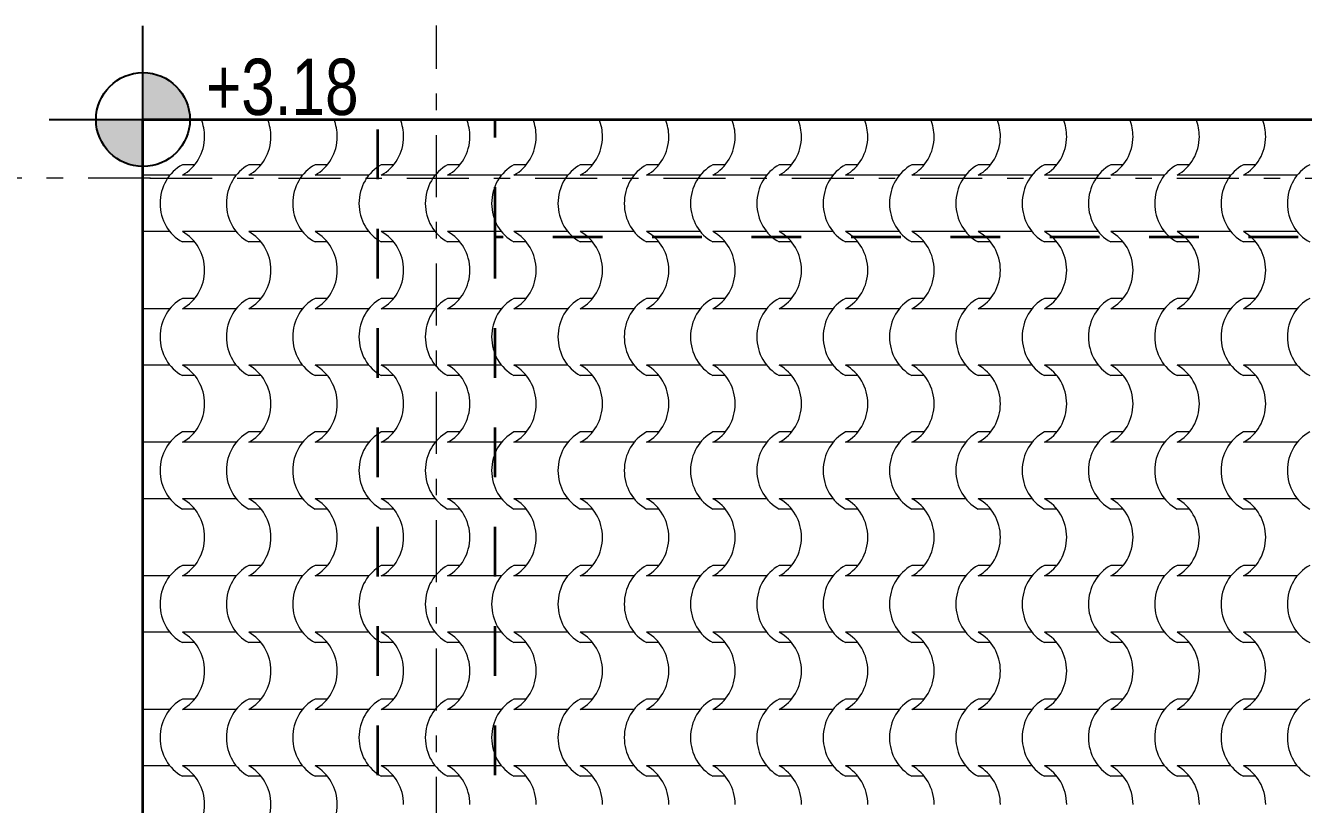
# Model space of a CAD drawing. Extents: x 1230 to 300706, y -1407 to 36108.
# Drawn here: x 239169 to 241891, y 12492 to 14151 of the extents above; entities that cross this region are included whole.
import ezdxf

# ---------------------------------------------------------------- set-up
doc = ezdxf.new("R2010")
doc.units = 0
doc.header["$LTSCALE"] = 5
doc.header["$MEASUREMENT"] = 0
doc.set_wipeout_variables(frame=1)
for name, pattern in [('- Двойно прекъснати линии', [1093.611073, 529.166651, -211.666656, 141.111112, -211.666656]), ('- Прекъснати линия', [423.333333, 211.666667, -211.666667]), ('Wipeout_Contour', [100000, 0, -100000])]:
    doc.linetypes.add(name, pattern=pattern)
for name, color, linetype, lineweight in [('1', 255, 'Continuous', 13), ('102', 254, 'Continuous', 15), ('41', 7, 'Continuous', 35)]:
    doc.layers.add(name, color=color, linetype=linetype, lineweight=lineweight)
doc.layers.add('58', color=7, linetype='Continuous', lineweight=25, true_color=0xdf0000)
doc.layers.add('65', color=7, linetype='Continuous', lineweight=20, true_color=0x4e4e4e)
doc.styles.add('GENERATED_STYLE_6', font='Cambria Math.ttf')

# ---------------------------------------------------------------- blocks, each defined once
blk = doc.blocks.new('*X43')
at = {"layer": '102', "color": 254, "linetype": 'Continuous', "lineweight": 15}
for p, q in [((75.578, 232.571), (75.051, 232.571)), ((78.403, 232.571), (77.876, 232.571)), ((81.228, 232.571), (80.702, 232.571)), ((84.054, 232.571), (83.527, 232.571)), ((86.879, 232.571), (86.352, 232.571)), ((89.705, 232.571), (89.178, 232.571)), ((92.53, 232.571), (92.003, 232.571)), ((95.355, 232.571), (94.829, 232.571)), ((98.181, 232.571), (97.654, 232.571)), ((101.006, 232.571), (100.479, 232.571)), ((103.832, 232.571), (103.305, 232.571)), ((106.657, 232.571), (106.13, 232.571)), ((109.482, 232.571), (108.956, 232.571)), ((112.308, 232.571), (111.781, 232.571)), ((115.133, 232.571), (114.606, 232.571)), ((117.959, 232.571), (117.432, 232.571)), ((120.784, 232.571), (120.257, 232.571)), ((74.517, 232.131), (73.371, 232.131)), ((76.197, 232.131), (75.051, 232.131)), ((77.343, 232.131), (76.197, 232.131)), ((79.022, 232.131), (77.876, 232.131)), ((80.168, 232.131), (79.022, 232.131)), ((81.848, 232.131), (80.702, 232.131)), ((82.993, 232.131), (81.848, 232.131)), ((84.673, 232.131), (83.527, 232.131)), ((85.819, 232.131), (84.673, 232.131)), ((87.498, 232.131), (86.352, 232.131)), ((88.644, 232.131), (87.498, 232.131)), ((90.324, 232.131), (89.178, 232.131)), ((91.47, 232.131), (90.324, 232.131)), ((93.149, 232.131), (92.003, 232.131)), ((94.295, 232.131), (93.149, 232.131)), ((95.974, 232.131), (94.829, 232.131)), ((97.12, 232.131), (95.974, 232.131)), ((98.8, 232.131), (97.654, 232.131)), ((99.946, 232.131), (98.8, 232.131)), ((101.625, 232.131), (100.479, 232.131)), ((102.771, 232.131), (101.625, 232.131)), ((104.451, 232.131), (103.305, 232.131)), ((105.597, 232.131), (104.451, 232.131)), ((107.276, 232.131), (106.13, 232.131)), ((108.422, 232.131), (107.276, 232.131)), ((110.101, 232.131), (108.956, 232.131)), ((111.247, 232.131), (110.101, 232.131)), ((112.927, 232.131), (111.781, 232.131)), ((114.073, 232.131), (112.927, 232.131)), ((115.752, 232.131), (114.606, 232.131)), ((116.898, 232.131), (115.752, 232.131)), ((118.578, 232.131), (117.432, 232.131)), ((119.723, 232.131), (118.578, 232.131)), ((121.403, 232.131), (120.257, 232.131)), ((122.549, 232.131), (121.403, 232.131)), ((74.517, 229.726), (73.371, 229.726)), ((76.197, 229.726), (75.051, 229.726)), ((75.578, 229.286), (75.051, 229.286)), ((77.343, 229.726), (76.197, 229.726)), ((79.022, 229.726), (77.876, 229.726)), ((78.403, 229.286), (77.876, 229.286)), ((80.168, 229.726), (79.022, 229.726)), ((81.848, 229.726), (80.702, 229.726)), ((81.228, 229.286), (80.702, 229.286)), ((82.993, 229.726), (81.848, 229.726)), ((84.673, 229.726), (83.527, 229.726)), ((84.054, 229.286), (83.527, 229.286)), ((85.819, 229.726), (84.673, 229.726)), ((87.498, 229.726), (86.352, 229.726)), ((86.879, 229.286), (86.352, 229.286)), ((88.644, 229.726), (87.498, 229.726)), ((90.324, 229.726), (89.178, 229.726)), ((89.705, 229.286), (89.178, 229.286)), ((91.47, 229.726), (90.324, 229.726)), ((93.149, 229.726), (92.003, 229.726)), ((92.53, 229.286), (92.003, 229.286)), ((94.295, 229.726), (93.149, 229.726)), ((95.974, 229.726), (94.829, 229.726)), ((95.355, 229.286), (94.829, 229.286)), ((97.12, 229.726), (95.974, 229.726)), ((98.8, 229.726), (97.654, 229.726)), ((98.181, 229.286), (97.654, 229.286)), ((99.946, 229.726), (98.8, 229.726)), ((101.625, 229.726), (100.479, 229.726)), ((101.006, 229.286), (100.479, 229.286)), ((102.771, 229.726), (101.625, 229.726)), ((104.451, 229.726), (103.305, 229.726)), ((103.832, 229.286), (103.305, 229.286)), ((105.597, 229.726), (104.451, 229.726)), ((107.276, 229.726), (106.13, 229.726)), ((106.657, 229.286), (106.13, 229.286)), ((108.422, 229.726), (107.276, 229.726)), ((110.101, 229.726), (108.956, 229.726)), ((109.482, 229.286), (108.956, 229.286)), ((111.247, 229.726), (110.101, 229.726)), ((112.927, 229.726), (111.781, 229.726)), ((112.308, 229.286), (111.781, 229.286)), ((114.073, 229.726), (112.927, 229.726)), ((115.752, 229.726), (114.606, 229.726)), ((115.133, 229.286), (114.606, 229.286)), ((116.898, 229.726), (115.752, 229.726)), ((118.578, 229.726), (117.432, 229.726)), ((117.959, 229.286), (117.432, 229.286)), ((119.723, 229.726), (118.578, 229.726)), ((121.403, 229.726), (120.257, 229.726)), ((120.784, 229.286), (120.257, 229.286)), ((122.549, 229.726), (121.403, 229.726)), ((75.578, 226.881), (75.051, 226.881)), ((78.403, 226.881), (77.876, 226.881)), ((81.228, 226.881), (80.702, 226.881)), ((84.054, 226.881), (83.527, 226.881)), ((86.879, 226.881), (86.352, 226.881)), ((89.705, 226.881), (89.178, 226.881)), ((92.53, 226.881), (92.003, 226.881)), ((95.355, 226.881), (94.829, 226.881)), ((98.181, 226.881), (97.654, 226.881)), ((101.006, 226.881), (100.479, 226.881)), ((103.832, 226.881), (103.305, 226.881)), ((106.657, 226.881), (106.13, 226.881)), ((109.482, 226.881), (108.956, 226.881)), ((112.308, 226.881), (111.781, 226.881)), ((115.133, 226.881), (114.606, 226.881)), ((117.959, 226.881), (117.432, 226.881)), ((120.784, 226.881), (120.257, 226.881)), ((74.517, 226.441), (73.371, 226.441)), ((76.197, 226.441), (75.051, 226.441)), ((77.343, 226.441), (76.197, 226.441)), ((79.022, 226.441), (77.876, 226.441)), ((80.168, 226.441), (79.022, 226.441)), ((81.848, 226.441), (80.702, 226.441)), ((82.993, 226.441), (81.848, 226.441)), ((84.673, 226.441), (83.527, 226.441)), ((85.819, 226.441), (84.673, 226.441)), ((87.498, 226.441), (86.352, 226.441)), ((88.644, 226.441), (87.498, 226.441)), ((90.324, 226.441), (89.178, 226.441)), ((91.47, 226.441), (90.324, 226.441)), ((93.149, 226.441), (92.003, 226.441)), ((94.295, 226.441), (93.149, 226.441)), ((95.974, 226.441), (94.829, 226.441)), ((97.12, 226.441), (95.974, 226.441)), ((98.8, 226.441), (97.654, 226.441)), ((99.946, 226.441), (98.8, 226.441)), ((101.625, 226.441), (100.479, 226.441)), ((102.771, 226.441), (101.625, 226.441)), ((104.451, 226.441), (103.305, 226.441)), ((105.597, 226.441), (104.451, 226.441)), ((107.276, 226.441), (106.13, 226.441)), ((108.422, 226.441), (107.276, 226.441)), ((110.101, 226.441), (108.956, 226.441)), ((111.247, 226.441), (110.101, 226.441)), ((112.927, 226.441), (111.781, 226.441)), ((114.073, 226.441), (112.927, 226.441)), ((115.752, 226.441), (114.606, 226.441)), ((116.898, 226.441), (115.752, 226.441)), ((118.578, 226.441), (117.432, 226.441)), ((119.723, 226.441), (118.578, 226.441)), ((121.403, 226.441), (120.257, 226.441)), ((122.549, 226.441), (121.403, 226.441)), ((74.517, 224.036), (73.371, 224.036)), ((76.197, 224.036), (75.051, 224.036)), ((77.343, 224.036), (76.197, 224.036)), ((79.022, 224.036), (77.876, 224.036)), ((80.168, 224.036), (79.022, 224.036)), ((81.848, 224.036), (80.702, 224.036)), ((82.993, 224.036), (81.848, 224.036)), ((84.673, 224.036), (83.527, 224.036)), ((85.819, 224.036), (84.673, 224.036)), ((87.498, 224.036), (86.352, 224.036)), ((88.644, 224.036), (87.498, 224.036)), ((90.324, 224.036), (89.178, 224.036)), ((91.47, 224.036), (90.324, 224.036)), ((93.149, 224.036), (92.003, 224.036)), ((94.295, 224.036), (93.149, 224.036)), ((95.974, 224.036), (94.829, 224.036)), ((97.12, 224.036), (95.974, 224.036)), ((98.8, 224.036), (97.654, 224.036)), ((99.946, 224.036), (98.8, 224.036)), ((101.625, 224.036), (100.479, 224.036)), ((102.771, 224.036), (101.625, 224.036)), ((104.451, 224.036), (103.305, 224.036)), ((105.597, 224.036), (104.451, 224.036)), ((107.276, 224.036), (106.13, 224.036)), ((108.422, 224.036), (107.276, 224.036)), ((110.101, 224.036), (108.956, 224.036)), ((111.247, 224.036), (110.101, 224.036)), ((112.927, 224.036), (111.781, 224.036)), ((114.073, 224.036), (112.927, 224.036)), ((115.752, 224.036), (114.606, 224.036)), ((116.898, 224.036), (115.752, 224.036)), ((118.578, 224.036), (117.432, 224.036)), ((119.723, 224.036), (118.578, 224.036)), ((121.403, 224.036), (120.257, 224.036)), ((122.549, 224.036), (121.403, 224.036)), ((75.578, 223.596), (75.051, 223.596)), ((78.403, 223.596), (77.876, 223.596)), ((81.228, 223.596), (80.702, 223.596)), ((84.054, 223.596), (83.527, 223.596)), ((86.879, 223.596), (86.352, 223.596)), ((89.705, 223.596), (89.178, 223.596)), ((92.53, 223.596), (92.003, 223.596)), ((95.355, 223.596), (94.829, 223.596)), ((98.181, 223.596), (97.654, 223.596)), ((101.006, 223.596), (100.479, 223.596)), ((103.832, 223.596), (103.305, 223.596)), ((106.657, 223.596), (106.13, 223.596)), ((109.482, 223.596), (108.956, 223.596)), ((112.308, 223.596), (111.781, 223.596)), ((115.133, 223.596), (114.606, 223.596)), ((117.959, 223.596), (117.432, 223.596)), ((120.784, 223.596), (120.257, 223.596)), ((75.578, 221.191), (75.051, 221.191)), ((78.403, 221.191), (77.876, 221.191)), ((81.228, 221.191), (80.702, 221.191)), ((84.054, 221.191), (83.527, 221.191)), ((86.879, 221.191), (86.352, 221.191)), ((89.705, 221.191), (89.178, 221.191)), ((92.53, 221.191), (92.003, 221.191)), ((95.355, 221.191), (94.829, 221.191)), ((98.181, 221.191), (97.654, 221.191)), ((101.006, 221.191), (100.479, 221.191)), ((103.832, 221.191), (103.305, 221.191)), ((106.657, 221.191), (106.13, 221.191)), ((109.482, 221.191), (108.956, 221.191)), ((112.308, 221.191), (111.781, 221.191)), ((115.133, 221.191), (114.606, 221.191)), ((117.959, 221.191), (117.432, 221.191)), ((120.784, 221.191), (120.257, 221.191)), ((74.517, 220.751), (73.371, 220.751)), ((76.197, 220.751), (75.051, 220.751)), ((77.343, 220.751), (76.197, 220.751)), ((79.022, 220.751), (77.876, 220.751)), ((80.168, 220.751), (79.022, 220.751)), ((81.848, 220.751), (80.702, 220.751)), ((82.993, 220.751), (81.848, 220.751)), ((84.673, 220.751), (83.527, 220.751)), ((85.819, 220.751), (84.673, 220.751)), ((87.498, 220.751), (86.352, 220.751)), ((88.644, 220.751), (87.498, 220.751)), ((90.324, 220.751), (89.178, 220.751)), ((91.47, 220.751), (90.324, 220.751)), ((93.149, 220.751), (92.003, 220.751)), ((94.295, 220.751), (93.149, 220.751)), ((95.974, 220.751), (94.829, 220.751)), ((97.12, 220.751), (95.974, 220.751)), ((98.8, 220.751), (97.654, 220.751)), ((99.946, 220.751), (98.8, 220.751)), ((101.625, 220.751), (100.479, 220.751)), ((102.771, 220.751), (101.625, 220.751)), ((104.451, 220.751), (103.305, 220.751)), ((105.597, 220.751), (104.451, 220.751)), ((107.276, 220.751), (106.13, 220.751)), ((108.422, 220.751), (107.276, 220.751)), ((110.101, 220.751), (108.956, 220.751)), ((111.247, 220.751), (110.101, 220.751)), ((112.927, 220.751), (111.781, 220.751)), ((114.073, 220.751), (112.927, 220.751)), ((115.752, 220.751), (114.606, 220.751)), ((116.898, 220.751), (115.752, 220.751)), ((118.578, 220.751), (117.432, 220.751)), ((119.723, 220.751), (118.578, 220.751)), ((121.403, 220.751), (120.257, 220.751)), ((122.549, 220.751), (121.403, 220.751)), ((74.517, 218.347), (73.371, 218.347)), ((76.197, 218.347), (75.051, 218.347)), ((77.343, 218.347), (76.197, 218.347)), ((79.022, 218.347), (77.876, 218.347)), ((80.168, 218.347), (79.022, 218.347)), ((81.848, 218.347), (80.702, 218.347)), ((82.993, 218.347), (81.848, 218.347)), ((84.673, 218.347), (83.527, 218.347)), ((85.819, 218.347), (84.673, 218.347)), ((87.498, 218.347), (86.352, 218.347)), ((88.644, 218.347), (87.498, 218.347)), ((90.324, 218.347), (89.178, 218.347)), ((91.47, 218.347), (90.324, 218.347)), ((93.149, 218.347), (92.003, 218.347)), ((94.295, 218.347), (93.149, 218.347)), ((95.974, 218.347), (94.829, 218.347)), ((97.12, 218.347), (95.974, 218.347)), ((98.8, 218.347), (97.654, 218.347)), ((99.946, 218.347), (98.8, 218.347)), ((101.625, 218.347), (100.479, 218.347)), ((102.771, 218.347), (101.625, 218.347)), ((104.451, 218.347), (103.305, 218.347)), ((105.597, 218.347), (104.451, 218.347)), ((107.276, 218.347), (106.13, 218.347)), ((108.422, 218.347), (107.276, 218.347)), ((110.101, 218.347), (108.956, 218.347)), ((111.247, 218.347), (110.101, 218.347)), ((112.927, 218.347), (111.781, 218.347)), ((114.073, 218.347), (112.927, 218.347)), ((115.752, 218.347), (114.606, 218.347)), ((116.898, 218.347), (115.752, 218.347)), ((118.578, 218.347), (117.432, 218.347)), ((119.723, 218.347), (118.578, 218.347)), ((121.403, 218.347), (120.257, 218.347)), ((122.549, 218.347), (121.403, 218.347)), ((75.578, 217.907), (75.051, 217.907)), ((78.403, 217.907), (77.876, 217.907)), ((81.228, 217.907), (80.702, 217.907)), ((84.054, 217.907), (83.527, 217.907)), ((86.879, 217.907), (86.352, 217.907)), ((89.705, 217.907), (89.178, 217.907)), ((92.53, 217.907), (92.003, 217.907)), ((95.355, 217.907), (94.829, 217.907)), ((98.181, 217.907), (97.654, 217.907)), ((101.006, 217.907), (100.479, 217.907)), ((103.832, 217.907), (103.305, 217.907)), ((106.657, 217.907), (106.13, 217.907)), ((109.482, 217.907), (108.956, 217.907)), ((112.308, 217.907), (111.781, 217.907)), ((115.133, 217.907), (114.606, 217.907)), ((117.959, 217.907), (117.432, 217.907)), ((120.784, 217.907), (120.257, 217.907)), ((75.578, 215.502), (75.051, 215.502)), ((78.403, 215.502), (77.876, 215.502)), ((81.228, 215.502), (80.702, 215.502)), ((84.054, 215.502), (83.527, 215.502)), ((86.879, 215.502), (86.352, 215.502)), ((89.705, 215.502), (89.178, 215.502)), ((92.53, 215.502), (92.003, 215.502)), ((95.355, 215.502), (94.829, 215.502)), ((98.181, 215.502), (97.654, 215.502)), ((101.006, 215.502), (100.479, 215.502)), ((103.832, 215.502), (103.305, 215.502)), ((106.657, 215.502), (106.13, 215.502)), ((109.482, 215.502), (108.956, 215.502)), ((112.308, 215.502), (111.781, 215.502)), ((115.133, 215.502), (114.606, 215.502)), ((117.959, 215.502), (117.432, 215.502)), ((120.784, 215.502), (120.257, 215.502)), ((74.517, 215.062), (73.371, 215.062)), ((76.197, 215.062), (75.051, 215.062)), ((77.343, 215.062), (76.197, 215.062)), ((79.022, 215.062), (77.876, 215.062)), ((80.168, 215.062), (79.022, 215.062)), ((81.848, 215.062), (80.702, 215.062)), ((82.993, 215.062), (81.848, 215.062)), ((84.673, 215.062), (83.527, 215.062)), ((85.819, 215.062), (84.673, 215.062)), ((87.498, 215.062), (86.352, 215.062)), ((88.644, 215.062), (87.498, 215.062)), ((90.324, 215.062), (89.178, 215.062)), ((91.47, 215.062), (90.324, 215.062)), ((93.149, 215.062), (92.003, 215.062)), ((94.295, 215.062), (93.149, 215.062)), ((95.974, 215.062), (94.829, 215.062)), ((97.12, 215.062), (95.974, 215.062)), ((98.8, 215.062), (97.654, 215.062)), ((99.946, 215.062), (98.8, 215.062)), ((101.625, 215.062), (100.479, 215.062)), ((102.771, 215.062), (101.625, 215.062)), ((104.451, 215.062), (103.305, 215.062)), ((105.597, 215.062), (104.451, 215.062)), ((107.276, 215.062), (106.13, 215.062)), ((108.422, 215.062), (107.276, 215.062)), ((110.101, 215.062), (108.956, 215.062)), ((111.247, 215.062), (110.101, 215.062)), ((112.927, 215.062), (111.781, 215.062)), ((114.073, 215.062), (112.927, 215.062)), ((115.752, 215.062), (114.606, 215.062)), ((116.898, 215.062), (115.752, 215.062)), ((118.578, 215.062), (117.432, 215.062)), ((119.723, 215.062), (118.578, 215.062)), ((121.403, 215.062), (120.257, 215.062)), ((122.549, 215.062), (121.403, 215.062)), ((74.517, 212.657), (73.371, 212.657)), ((76.197, 212.657), (75.051, 212.657)), ((77.343, 212.657), (76.197, 212.657)), ((79.022, 212.657), (77.876, 212.657)), ((80.168, 212.657), (79.022, 212.657)), ((81.848, 212.657), (80.702, 212.657)), ((82.993, 212.657), (81.848, 212.657)), ((84.673, 212.657), (83.527, 212.657)), ((85.819, 212.657), (84.673, 212.657)), ((87.498, 212.657), (86.352, 212.657)), ((88.644, 212.657), (87.498, 212.657)), ((90.324, 212.657), (89.178, 212.657)), ((91.47, 212.657), (90.324, 212.657)), ((93.149, 212.657), (92.003, 212.657)), ((94.295, 212.657), (93.149, 212.657)), ((95.974, 212.657), (94.829, 212.657)), ((97.12, 212.657), (95.974, 212.657)), ((98.8, 212.657), (97.654, 212.657)), ((99.946, 212.657), (98.8, 212.657)), ((101.625, 212.657), (100.479, 212.657)), ((102.771, 212.657), (101.625, 212.657)), ((104.451, 212.657), (103.305, 212.657)), ((105.597, 212.657), (104.451, 212.657)), ((107.276, 212.657), (106.13, 212.657)), ((108.422, 212.657), (107.276, 212.657)), ((110.101, 212.657), (108.956, 212.657)), ((111.247, 212.657), (110.101, 212.657)), ((112.927, 212.657), (111.781, 212.657)), ((114.073, 212.657), (112.927, 212.657)), ((115.752, 212.657), (114.606, 212.657)), ((116.898, 212.657), (115.752, 212.657)), ((118.578, 212.657), (117.432, 212.657)), ((119.723, 212.657), (118.578, 212.657)), ((121.403, 212.657), (120.257, 212.657)), ((122.549, 212.657), (121.403, 212.657)), ((75.578, 212.217), (75.051, 212.217)), ((78.403, 212.217), (77.876, 212.217)), ((81.228, 212.217), (80.702, 212.217)), ((84.054, 212.217), (83.527, 212.217)), ((86.879, 212.217), (86.352, 212.217)), ((89.705, 212.217), (89.178, 212.217)), ((92.53, 212.217), (92.003, 212.217)), ((95.355, 212.217), (94.829, 212.217)), ((98.181, 212.217), (97.654, 212.217)), ((101.006, 212.217), (100.479, 212.217)), ((103.832, 212.217), (103.305, 212.217)), ((106.657, 212.217), (106.13, 212.217)), ((109.482, 212.217), (108.956, 212.217)), ((112.308, 212.217), (111.781, 212.217)), ((115.133, 212.217), (114.606, 212.217)), ((117.959, 212.217), (117.432, 212.217)), ((120.784, 212.217), (120.257, 212.217)), ((75.578, 209.812), (75.051, 209.812)), ((78.403, 209.812), (77.876, 209.812)), ((81.228, 209.812), (80.702, 209.812)), ((84.054, 209.812), (83.527, 209.812)), ((86.879, 209.812), (86.352, 209.812)), ((89.705, 209.812), (89.178, 209.812)), ((92.53, 209.812), (92.003, 209.812)), ((95.355, 209.812), (94.829, 209.812)), ((98.181, 209.812), (97.654, 209.812)), ((101.006, 209.812), (100.479, 209.812)), ((103.832, 209.812), (103.305, 209.812)), ((106.657, 209.812), (106.13, 209.812)), ((109.482, 209.812), (108.956, 209.812)), ((112.308, 209.812), (111.781, 209.812)), ((115.133, 209.812), (114.606, 209.812)), ((117.959, 209.812), (117.432, 209.812)), ((120.784, 209.812), (120.257, 209.812)), ((74.517, 209.372), (73.371, 209.372)), ((76.197, 209.372), (75.051, 209.372)), ((77.343, 209.372), (76.197, 209.372)), ((79.022, 209.372), (77.876, 209.372)), ((80.168, 209.372), (79.022, 209.372)), ((81.848, 209.372), (80.702, 209.372)), ((82.993, 209.372), (81.848, 209.372)), ((84.673, 209.372), (83.527, 209.372)), ((85.819, 209.372), (84.673, 209.372)), ((87.498, 209.372), (86.352, 209.372)), ((88.644, 209.372), (87.498, 209.372)), ((90.324, 209.372), (89.178, 209.372)), ((91.47, 209.372), (90.324, 209.372)), ((93.149, 209.372), (92.003, 209.372)), ((94.295, 209.372), (93.149, 209.372)), ((95.974, 209.372), (94.829, 209.372)), ((97.12, 209.372), (95.974, 209.372)), ((98.8, 209.372), (97.654, 209.372)), ((99.946, 209.372), (98.8, 209.372)), ((101.625, 209.372), (100.479, 209.372)), ((102.771, 209.372), (101.625, 209.372)), ((104.451, 209.372), (103.305, 209.372)), ((105.597, 209.372), (104.451, 209.372)), ((107.276, 209.372), (106.13, 209.372)), ((108.422, 209.372), (107.276, 209.372)), ((110.101, 209.372), (108.956, 209.372)), ((111.247, 209.372), (110.101, 209.372)), ((112.927, 209.372), (111.781, 209.372)), ((114.073, 209.372), (112.927, 209.372)), ((115.752, 209.372), (114.606, 209.372)), ((116.898, 209.372), (115.752, 209.372)), ((118.578, 209.372), (117.432, 209.372)), ((119.723, 209.372), (118.578, 209.372)), ((121.403, 209.372), (120.257, 209.372)), ((122.549, 209.372), (121.403, 209.372)), ((74.517, 206.967), (73.371, 206.967)), ((76.197, 206.967), (75.051, 206.967)), ((77.343, 206.967), (76.197, 206.967)), ((79.022, 206.967), (77.876, 206.967)), ((80.168, 206.967), (79.022, 206.967)), ((81.848, 206.967), (80.702, 206.967)), ((82.993, 206.967), (81.848, 206.967)), ((84.673, 206.967), (83.527, 206.967)), ((85.819, 206.967), (84.673, 206.967)), ((87.498, 206.967), (86.352, 206.967)), ((88.644, 206.967), (87.498, 206.967)), ((90.324, 206.967), (89.178, 206.967)), ((91.47, 206.967), (90.324, 206.967)), ((93.149, 206.967), (92.003, 206.967)), ((94.295, 206.967), (93.149, 206.967)), ((95.974, 206.967), (94.829, 206.967)), ((97.12, 206.967), (95.974, 206.967)), ((98.8, 206.967), (97.654, 206.967)), ((99.946, 206.967), (98.8, 206.967)), ((101.625, 206.967), (100.479, 206.967)), ((102.771, 206.967), (101.625, 206.967)), ((104.451, 206.967), (103.305, 206.967)), ((105.597, 206.967), (104.451, 206.967)), ((107.276, 206.967), (106.13, 206.967)), ((108.422, 206.967), (107.276, 206.967)), ((110.101, 206.967), (108.956, 206.967)), ((111.247, 206.967), (110.101, 206.967)), ((112.927, 206.967), (111.781, 206.967)), ((114.073, 206.967), (112.927, 206.967)), ((115.752, 206.967), (114.606, 206.967)), ((116.898, 206.967), (115.752, 206.967)), ((118.578, 206.967), (117.432, 206.967)), ((119.723, 206.967), (118.578, 206.967)), ((121.403, 206.967), (120.257, 206.967)), ((122.549, 206.967), (121.403, 206.967)), ((75.578, 206.527), (75.051, 206.527)), ((78.403, 206.527), (77.876, 206.527)), ((81.228, 206.527), (80.702, 206.527)), ((84.054, 206.527), (83.527, 206.527)), ((86.879, 206.527), (86.352, 206.527)), ((89.705, 206.527), (89.178, 206.527)), ((92.53, 206.527), (92.003, 206.527)), ((95.355, 206.527), (94.829, 206.527)), ((98.181, 206.527), (97.654, 206.527)), ((101.006, 206.527), (100.479, 206.527)), ((103.832, 206.527), (103.305, 206.527)), ((106.657, 206.527), (106.13, 206.527)), ((109.482, 206.527), (108.956, 206.527)), ((112.308, 206.527), (111.781, 206.527)), ((115.133, 206.527), (114.606, 206.527)), ((117.959, 206.527), (117.432, 206.527)), ((120.784, 206.527), (120.257, 206.527))]:
    blk.add_line(p, q, dxfattribs=at)
for centre, major_axis, start_param, end_param in [((74.262, 233.768), (0, 1.849), 4.715365, 5.118345), ((77.088, 233.768), (0, 1.849), 4.715365, 5.118346), ((79.913, 233.768), (0, 1.849), 4.715365, 5.118346), ((82.738, 233.768), (0, 1.849), 4.715365, 5.118346), ((85.564, 233.768), (0, 1.849), 4.715365, 5.118347), ((88.389, 233.768), (0, 1.849), 4.715365, 5.118347), ((91.215, 233.768), (0, 1.849), 4.715365, 5.118347), ((94.04, 233.768), (0, 1.849), 4.715365, 5.118347), ((96.865, 233.768), (0, 1.849), 4.715365, 5.118348), ((99.691, 233.768), (0, 1.849), 4.715365, 5.118348), ((102.516, 233.768), (0, 1.849), 4.715365, 5.118348), ((105.342, 233.768), (0, 1.849), 4.715365, 5.118349), ((108.167, 233.768), (0, 1.849), 4.715365, 5.118349), ((110.992, 233.768), (0, 1.849), 4.715365, 5.118349), ((113.818, 233.768), (0, 1.849), 4.715365, 5.118349), ((116.643, 233.768), (0, 1.849), 4.715365, 5.11835), ((119.469, 233.768), (0, 1.849), 4.715365, 5.11835), ((74.262, 233.779), (0, 1.849), 3.612631, 4.709413), ((77.088, 233.779), (0, 1.849), 3.612631, 4.709413), ((79.913, 233.779), (0, 1.849), 3.612631, 4.709413), ((82.738, 233.779), (0, 1.849), 3.612631, 4.709413), ((85.564, 233.779), (0, 1.849), 3.612631, 4.709413), ((88.389, 233.779), (0, 1.849), 3.612631, 4.709413), ((91.215, 233.779), (0, 1.849), 3.612631, 4.709413), ((94.04, 233.779), (0, 1.849), 3.612631, 4.709413), ((96.865, 233.779), (0, 1.849), 3.612631, 4.709413), ((99.691, 233.779), (0, 1.849), 3.612631, 4.709413), ((102.516, 233.779), (0, 1.849), 3.612631, 4.709413), ((105.342, 233.779), (0, 1.849), 3.612631, 4.709413), ((108.167, 233.779), (0, 1.849), 3.612631, 4.709413), ((110.992, 233.779), (0, 1.849), 3.612631, 4.709413), ((113.818, 233.779), (0, 1.849), 3.612631, 4.709413), ((116.643, 233.779), (0, 1.849), 3.612631, 4.709413), ((119.469, 233.779), (0, 1.849), 3.612631, 4.709413), ((75.827, 230.928), (0, 1.839), 0.466079, 2.675513), ((78.653, 230.928), (0, 1.839), 0.466079, 2.675513), ((81.478, 230.928), (0, 1.839), 0.466079, 2.675513), ((84.303, 230.928), (0, 1.839), 0.466079, 2.675513), ((87.129, 230.928), (0, 1.839), 0.466079, 2.675513), ((89.954, 230.928), (0, 1.839), 0.466079, 2.675513), ((92.78, 230.928), (0, 1.839), 0.466079, 2.675513), ((95.605, 230.928), (0, 1.839), 0.466079, 2.675513), ((98.43, 230.928), (0, 1.839), 0.466079, 2.675513), ((101.256, 230.928), (0, 1.839), 0.466079, 2.675513), ((104.081, 230.928), (0, 1.839), 0.466079, 2.675513), ((106.907, 230.928), (0, 1.839), 0.466079, 2.675513), ((109.732, 230.928), (0, 1.839), 0.466079, 2.675513), ((112.557, 230.928), (0, 1.839), 0.466079, 2.675513), ((115.383, 230.928), (0, 1.839), 0.466079, 2.675513), ((118.208, 230.928), (0, 1.839), 0.466079, 2.675513), ((121.034, 230.928), (0, 1.839), 0.466079, 2.675513), ((123.859, 230.928), (0, 1.839), 0.466079, 2.675513), ((74.262, 228.078), (0, 1.849), 4.715365, 5.812147), ((77.088, 228.078), (0, 1.849), 4.715365, 5.812147), ((79.913, 228.078), (0, 1.849), 4.715365, 5.812147), ((82.738, 228.078), (0, 1.849), 4.715365, 5.812147), ((85.564, 228.078), (0, 1.849), 4.715365, 5.812147), ((88.389, 228.078), (0, 1.849), 4.715365, 5.812147), ((91.215, 228.078), (0, 1.849), 4.715365, 5.812147), ((94.04, 228.078), (0, 1.849), 4.715365, 5.812147), ((96.865, 228.078), (0, 1.849), 4.715365, 5.812147), ((99.691, 228.078), (0, 1.849), 4.715365, 5.812147), ((102.516, 228.078), (0, 1.849), 4.715365, 5.812147), ((105.342, 228.078), (0, 1.849), 4.715365, 5.812147), ((108.167, 228.078), (0, 1.849), 4.715365, 5.812147), ((110.992, 228.078), (0, 1.849), 4.715365, 5.812147), ((113.818, 228.078), (0, 1.849), 4.715365, 5.812147), ((116.643, 228.078), (0, 1.849), 4.715365, 5.812147), ((119.469, 228.078), (0, 1.849), 4.715365, 5.812147), ((74.262, 228.089), (0, 1.849), 3.612631, 4.709413), ((77.088, 228.089), (0, 1.849), 3.612631, 4.709413), ((79.913, 228.089), (0, 1.849), 3.612631, 4.709413), ((82.738, 228.089), (0, 1.849), 3.612631, 4.709413), ((85.564, 228.089), (0, 1.849), 3.612631, 4.709413), ((88.389, 228.089), (0, 1.849), 3.612631, 4.709413), ((91.215, 228.089), (0, 1.849), 3.612631, 4.709413), ((94.04, 228.089), (0, 1.849), 3.612631, 4.709413), ((96.865, 228.089), (0, 1.849), 3.612631, 4.709413), ((99.691, 228.089), (0, 1.849), 3.612631, 4.709413), ((102.516, 228.089), (0, 1.849), 3.612631, 4.709413), ((105.342, 228.089), (0, 1.849), 3.612631, 4.709413), ((108.167, 228.089), (0, 1.849), 3.612631, 4.709413), ((110.992, 228.089), (0, 1.849), 3.612631, 4.709413), ((113.818, 228.089), (0, 1.849), 3.612631, 4.709413), ((116.643, 228.089), (0, 1.849), 3.612631, 4.709413), ((119.469, 228.089), (0, 1.849), 3.612631, 4.709413), ((75.827, 225.239), (0, 1.839), 0.466079, 2.675513), ((78.653, 225.239), (0, 1.839), 0.466079, 2.675513), ((81.478, 225.239), (0, 1.839), 0.466079, 2.675513), ((84.303, 225.239), (0, 1.839), 0.466079, 2.675513), ((87.129, 225.239), (0, 1.839), 0.466079, 2.675513), ((89.954, 225.239), (0, 1.839), 0.466079, 2.675513), ((92.78, 225.239), (0, 1.839), 0.466079, 2.675513), ((95.605, 225.239), (0, 1.839), 0.466079, 2.675513), ((98.43, 225.239), (0, 1.839), 0.466079, 2.675513), ((101.256, 225.239), (0, 1.839), 0.466079, 2.675513), ((104.081, 225.239), (0, 1.839), 0.466079, 2.675513), ((106.907, 225.239), (0, 1.839), 0.466079, 2.675513), ((109.732, 225.239), (0, 1.839), 0.466079, 2.675513), ((112.557, 225.239), (0, 1.839), 0.466079, 2.675513), ((115.383, 225.239), (0, 1.839), 0.466079, 2.675513), ((118.208, 225.239), (0, 1.839), 0.466079, 2.675513), ((121.034, 225.239), (0, 1.839), 0.466079, 2.675513), ((123.859, 225.239), (0, 1.839), 0.466079, 2.675513), ((74.262, 222.388), (0, 1.849), 4.715365, 5.812147), ((77.088, 222.388), (0, 1.849), 4.715365, 5.812147), ((79.913, 222.388), (0, 1.849), 4.715365, 5.812147), ((82.738, 222.388), (0, 1.849), 4.715365, 5.812147), ((85.564, 222.388), (0, 1.849), 4.715365, 5.812147), ((88.389, 222.388), (0, 1.849), 4.715365, 5.812147), ((91.215, 222.388), (0, 1.849), 4.715365, 5.812147), ((94.04, 222.388), (0, 1.849), 4.715365, 5.812147), ((96.865, 222.388), (0, 1.849), 4.715365, 5.812147), ((99.691, 222.388), (0, 1.849), 4.715365, 5.812147), ((102.516, 222.388), (0, 1.849), 4.715365, 5.812147), ((105.342, 222.388), (0, 1.849), 4.715365, 5.812147), ((108.167, 222.388), (0, 1.849), 4.715365, 5.812147), ((110.992, 222.388), (0, 1.849), 4.715365, 5.812147), ((113.818, 222.388), (0, 1.849), 4.715365, 5.812147), ((116.643, 222.388), (0, 1.849), 4.715365, 5.812147), ((119.469, 222.388), (0, 1.849), 4.715365, 5.812147), ((74.262, 222.399), (0, 1.849), 3.612631, 4.709413), ((77.088, 222.399), (0, 1.849), 3.612631, 4.709413), ((79.913, 222.399), (0, 1.849), 3.612631, 4.709413), ((82.738, 222.399), (0, 1.849), 3.612631, 4.709413), ((85.564, 222.399), (0, 1.849), 3.612631, 4.709413), ((88.389, 222.399), (0, 1.849), 3.612631, 4.709413), ((91.215, 222.399), (0, 1.849), 3.612631, 4.709413), ((94.04, 222.399), (0, 1.849), 3.612631, 4.709413), ((96.865, 222.399), (0, 1.849), 3.612631, 4.709413), ((99.691, 222.399), (0, 1.849), 3.612631, 4.709413), ((102.516, 222.399), (0, 1.849), 3.612631, 4.709413), ((105.342, 222.399), (0, 1.849), 3.612631, 4.709413), ((108.167, 222.399), (0, 1.849), 3.612631, 4.709413), ((110.992, 222.399), (0, 1.849), 3.612631, 4.709413), ((113.818, 222.399), (0, 1.849), 3.612631, 4.709413), ((116.643, 222.399), (0, 1.849), 3.612631, 4.709413), ((119.469, 222.399), (0, 1.849), 3.612631, 4.709413), ((75.827, 219.549), (0, 1.839), 0.466079, 2.675513), ((78.653, 219.549), (0, 1.839), 0.466079, 2.675513), ((81.478, 219.549), (0, 1.839), 0.466079, 2.675513), ((84.303, 219.549), (0, 1.839), 0.466079, 2.675513), ((87.129, 219.549), (0, 1.839), 0.466079, 2.675513), ((89.954, 219.549), (0, 1.839), 0.466079, 2.675513), ((92.78, 219.549), (0, 1.839), 0.466079, 2.675513), ((95.605, 219.549), (0, 1.839), 0.466079, 2.675513), ((98.43, 219.549), (0, 1.839), 0.466079, 2.675513), ((101.256, 219.549), (0, 1.839), 0.466079, 2.675513), ((104.081, 219.549), (0, 1.839), 0.466079, 2.675513), ((106.907, 219.549), (0, 1.839), 0.466079, 2.675513), ((109.732, 219.549), (0, 1.839), 0.466079, 2.675513), ((112.557, 219.549), (0, 1.839), 0.466079, 2.675513), ((115.383, 219.549), (0, 1.839), 0.466079, 2.675513), ((118.208, 219.549), (0, 1.839), 0.466079, 2.675513), ((121.034, 219.549), (0, 1.839), 0.466079, 2.675513), ((123.859, 219.549), (0, 1.839), 0.466079, 2.675513), ((74.262, 216.699), (0, 1.849), 4.715365, 5.812147), ((77.088, 216.699), (0, 1.849), 4.715365, 5.812147), ((79.913, 216.699), (0, 1.849), 4.715365, 5.812147), ((82.738, 216.699), (0, 1.849), 4.715365, 5.812147), ((85.564, 216.699), (0, 1.849), 4.715365, 5.812147), ((88.389, 216.699), (0, 1.849), 4.715365, 5.812147), ((91.215, 216.699), (0, 1.849), 4.715365, 5.812147), ((94.04, 216.699), (0, 1.849), 4.715365, 5.812147), ((96.865, 216.699), (0, 1.849), 4.715365, 5.812147), ((99.691, 216.699), (0, 1.849), 4.715365, 5.812147), ((102.516, 216.699), (0, 1.849), 4.715365, 5.812147), ((105.342, 216.699), (0, 1.849), 4.715365, 5.812147), ((108.167, 216.699), (0, 1.849), 4.715365, 5.812147), ((110.992, 216.699), (0, 1.849), 4.715365, 5.812147), ((113.818, 216.699), (0, 1.849), 4.715365, 5.812147), ((116.643, 216.699), (0, 1.849), 4.715365, 5.812147), ((119.469, 216.699), (0, 1.849), 4.715365, 5.812147), ((74.262, 216.71), (0, 1.849), 3.612631, 4.709413), ((77.088, 216.71), (0, 1.849), 3.612631, 4.709413), ((79.913, 216.71), (0, 1.849), 3.612631, 4.709413), ((82.738, 216.71), (0, 1.849), 3.612631, 4.709413), ((85.564, 216.71), (0, 1.849), 3.612631, 4.709413), ((88.389, 216.71), (0, 1.849), 3.612631, 4.709413), ((91.215, 216.71), (0, 1.849), 3.612631, 4.709413), ((94.04, 216.71), (0, 1.849), 3.612631, 4.709413), ((96.865, 216.71), (0, 1.849), 3.612631, 4.709413), ((99.691, 216.71), (0, 1.849), 3.612631, 4.709413), ((102.516, 216.71), (0, 1.849), 3.612631, 4.709413), ((105.342, 216.71), (0, 1.849), 3.612631, 4.709413), ((108.167, 216.71), (0, 1.849), 3.612631, 4.709413), ((110.992, 216.71), (0, 1.849), 3.612631, 4.709413), ((113.818, 216.71), (0, 1.849), 3.612631, 4.709413), ((116.643, 216.71), (0, 1.849), 3.612631, 4.709413), ((119.469, 216.71), (0, 1.849), 3.612631, 4.709413), ((75.827, 213.859), (0, 1.839), 0.466079, 2.675513), ((78.653, 213.859), (0, 1.839), 0.466079, 2.675513), ((81.478, 213.859), (0, 1.839), 0.466079, 2.675513), ((84.303, 213.859), (0, 1.839), 0.466079, 2.675513), ((87.129, 213.859), (0, 1.839), 0.466079, 2.675513), ((89.954, 213.859), (0, 1.839), 0.466079, 2.675513), ((92.78, 213.859), (0, 1.839), 0.466079, 2.675513), ((95.605, 213.859), (0, 1.839), 0.466079, 2.675513), ((98.43, 213.859), (0, 1.839), 0.466079, 2.675513), ((101.256, 213.859), (0, 1.839), 0.466079, 2.675513), ((104.081, 213.859), (0, 1.839), 0.466079, 2.675513), ((106.907, 213.859), (0, 1.839), 0.466079, 2.675513), ((109.732, 213.859), (0, 1.839), 0.466079, 2.675513), ((112.557, 213.859), (0, 1.839), 0.466079, 2.675513), ((115.383, 213.859), (0, 1.839), 0.466079, 2.675513), ((118.208, 213.859), (0, 1.839), 0.466079, 2.675513), ((121.034, 213.859), (0, 1.839), 0.466079, 2.675513), ((123.859, 213.859), (0, 1.839), 0.466079, 2.675513), ((74.262, 211.009), (0, 1.849), 4.715365, 5.812147), ((77.088, 211.009), (0, 1.849), 4.715365, 5.812147), ((79.913, 211.009), (0, 1.849), 4.715365, 5.812147), ((82.738, 211.009), (0, 1.849), 4.715365, 5.812147), ((85.564, 211.009), (0, 1.849), 4.715365, 5.812147), ((88.389, 211.009), (0, 1.849), 4.715365, 5.812147), ((91.215, 211.009), (0, 1.849), 4.715365, 5.812147), ((94.04, 211.009), (0, 1.849), 4.715365, 5.812147), ((96.865, 211.009), (0, 1.849), 4.715365, 5.812147), ((99.691, 211.009), (0, 1.849), 4.715365, 5.812147), ((102.516, 211.009), (0, 1.849), 4.715365, 5.812147), ((105.342, 211.009), (0, 1.849), 4.715365, 5.812147), ((108.167, 211.009), (0, 1.849), 4.715365, 5.812147), ((110.992, 211.009), (0, 1.849), 4.715365, 5.812147), ((113.818, 211.009), (0, 1.849), 4.715365, 5.812147), ((116.643, 211.009), (0, 1.849), 4.715365, 5.812147), ((119.469, 211.009), (0, 1.849), 4.715365, 5.812147), ((74.262, 211.02), (0, 1.849), 3.612631, 4.709413), ((77.088, 211.02), (0, 1.849), 3.612631, 4.709413), ((79.913, 211.02), (0, 1.849), 3.612631, 4.709413), ((82.738, 211.02), (0, 1.849), 3.612631, 4.709413), ((85.564, 211.02), (0, 1.849), 3.612631, 4.709413), ((88.389, 211.02), (0, 1.849), 3.612631, 4.709413), ((91.215, 211.02), (0, 1.849), 3.612631, 4.709413), ((94.04, 211.02), (0, 1.849), 3.612631, 4.709413), ((96.865, 211.02), (0, 1.849), 3.612631, 4.709413), ((99.691, 211.02), (0, 1.849), 3.612631, 4.709413), ((102.516, 211.02), (0, 1.849), 3.612631, 4.709413), ((105.342, 211.02), (0, 1.849), 3.612631, 4.709413), ((108.167, 211.02), (0, 1.849), 3.612631, 4.709413), ((110.992, 211.02), (0, 1.849), 3.612631, 4.709413), ((113.818, 211.02), (0, 1.849), 3.612631, 4.709413), ((116.643, 211.02), (0, 1.849), 3.612631, 4.709413), ((119.469, 211.02), (0, 1.849), 3.612631, 4.709413), ((75.827, 208.17), (0, 1.839), 0.466079, 2.675513), ((78.653, 208.17), (0, 1.839), 0.466079, 2.675513), ((81.478, 208.17), (0, 1.839), 0.466079, 2.675513), ((84.303, 208.17), (0, 1.839), 0.466079, 2.675513), ((87.129, 208.17), (0, 1.839), 0.466079, 2.675513), ((89.954, 208.17), (0, 1.839), 0.466079, 2.675513), ((92.78, 208.17), (0, 1.839), 0.466079, 2.675513), ((95.605, 208.17), (0, 1.839), 0.466079, 2.675513), ((98.43, 208.17), (0, 1.839), 0.466079, 2.675513), ((101.256, 208.17), (0, 1.839), 0.466079, 2.675513), ((104.081, 208.17), (0, 1.839), 0.466079, 2.675513), ((106.907, 208.17), (0, 1.839), 0.466079, 2.675513), ((109.732, 208.17), (0, 1.839), 0.466079, 2.675513), ((112.557, 208.17), (0, 1.839), 0.466079, 2.675513), ((115.383, 208.17), (0, 1.839), 0.466079, 2.675513), ((118.208, 208.17), (0, 1.839), 0.466079, 2.675513), ((121.034, 208.17), (0, 1.839), 0.466079, 2.675513), ((123.859, 208.17), (0, 1.839), 0.466079, 2.675513), ((74.262, 205.32), (0, 1.849), 4.715365, 5.812147), ((77.088, 205.32), (0, 1.849), 4.715365, 5.812147), ((79.913, 205.32), (0, 1.849), 4.715365, 5.812147), ((82.738, 205.32), (0, 1.849), 4.715365, 5.812147), ((85.564, 205.32), (0, 1.849), 4.715365, 5.812147), ((88.389, 205.32), (0, 1.849), 4.715365, 5.812147), ((91.215, 205.32), (0, 1.849), 4.715365, 5.812147), ((94.04, 205.32), (0, 1.849), 4.715365, 5.812147), ((96.865, 205.32), (0, 1.849), 4.715365, 5.812147), ((99.691, 205.32), (0, 1.849), 4.715365, 5.812147), ((102.516, 205.32), (0, 1.849), 4.715365, 5.812147), ((105.342, 205.32), (0, 1.849), 4.715365, 5.812147), ((108.167, 205.32), (0, 1.849), 4.715365, 5.812147), ((110.992, 205.32), (0, 1.849), 4.715365, 5.812147), ((113.818, 205.32), (0, 1.849), 4.715365, 5.812147), ((116.643, 205.32), (0, 1.849), 4.715365, 5.812147), ((119.469, 205.32), (0, 1.849), 4.715365, 5.812147), ((74.262, 205.331), (0, 1.849), 3.612631, 4.709413), ((77.088, 205.331), (0, 1.849), 3.612631, 4.709413), ((79.913, 205.331), (0, 1.849), 3.612631, 4.709413)]:
    blk.add_ellipse(centre, major_axis=major_axis, ratio=0.939693, start_param=start_param, end_param=end_param, dxfattribs=at)

msp = doc.modelspace()

# ---------------------------------------------------------------- wipeouts: each hides what was drawn before it
at = {"color": 254, "linetype": 'Wipeout_Contour', "lineweight": 0, "ltscale": 1131.990195}
msp.add_wipeout([(239419.3, 7050.3), (245419.3, 7050.3), (246169.3, 7800.3), (246169.3, 13950.3), (239419.3, 13950.3)], dxfattribs=at)

# ---------------------------------------------------------------- next in the draw order: hatches: boundary and pattern name
at = {"layer": '58', "linetype": 'Continuous', "lineweight": 25, "true_color": 0xdf0000}
for points in [[(239419.3, 13950.3), (239519.3, 13950.3), (239511.6, 13988.5), (239490, 14021), (239457.5, 14042.6), (239419.3, 14050.3)], [(239419.3, 13950.3), (239319.3, 13950.3), (239326.9, 13912), (239348.5, 13879.5), (239381, 13857.9), (239419.3, 13850.3)]]:
    msp.add_hatch(color=12, dxfattribs=at).paths.add_polyline_path(points)

# ---------------------------------------------------------------- next in the draw order: linework, layer by layer
at = {"layer": '1', "linetype": '- Двойно прекъснати линии', "lineweight": 13, "ltscale": 0.05}
for p, q in [((240044.3, 6676.6), (240044.3, 14150.5)), ((239434.5, 13825.3), (238434.5, 13825.3)), ((239434.5, 13825.3), (254120, 13825.3))]:
    msp.add_line(p, q, dxfattribs=at)
at = {"layer": '1', "color": 250, "linetype": '- Двойно прекъснати линии', "lineweight": 13, "true_color": 0x2b2b2b}
msp.add_point((239434.5, 13825.3), dxfattribs=at)
msp.add_point((239434.5, 13825.3), dxfattribs=at)
at = {"layer": '41', "color": 7, "linetype": 'Continuous', "lineweight": 35, "ltscale": 0.1, "flags": 128}
for points in [[(239419.3, 13950.3), (246169.3, 13950.3)], [(239419.3, 7050.3), (239419.3, 13950.3)]]:
    msp.add_lwpolyline(points, dxfattribs=at)
at = {"layer": '41', "color": 7, "linetype": '- Прекъснати линия', "lineweight": 35, "ltscale": 0.1, "flags": 128}
for points in [[(239919.3, 7050.3), (239919.3, 13950.3), (253719.3, 13950.3), (253719.3, 7050.3)], [(240169.3, 13700.3), (240169.3, 13950.3)], [(240169.3, 7050.3), (240169.3, 13700.3), (251919.3, 13700.3)]]:
    msp.add_lwpolyline(points, dxfattribs=at)
at = {"layer": '58', "color": 12, "linetype": 'Continuous', "lineweight": 25, "true_color": 0xdf0000}
for p, q in [((239419.3, 13750.3), (239419.3, 14150.3)), ((239219.3, 13950.3), (239619.3, 13950.3))]:
    msp.add_line(p, q, dxfattribs=at)
msp.add_circle((239419.3, 13950.3), 100, dxfattribs=at)

# ---------------------------------------------------------------- next in the draw order: block references
at = {"layer": '65', "color": 251, "linetype": 'Continuous', "lineweight": 20, "true_color": 0x4e4e4e, "xscale": 50.00002355911847, "yscale": 50.00002355911847, "zscale": 50.00002355911847}
msp.add_blockref('*X43', (235750.7, 2225.4), dxfattribs=at)

# ---------------------------------------------------------------- next in the draw order: texts
at = {"layer": '1', "linetype": 'Continuous', "lineweight": 13, "insert": (239553.8, 13958.3), "char_height": 120, "attachment_point": 7, "style": 'GENERATED_STYLE_6'}
msp.add_mtext('\\A1;{\\W0.800000x;\\pql;\\fCentury Gothic|b0|i0|c0|p34;+3.18}', dxfattribs=at)

doc.saveas('drawing.dxf')
